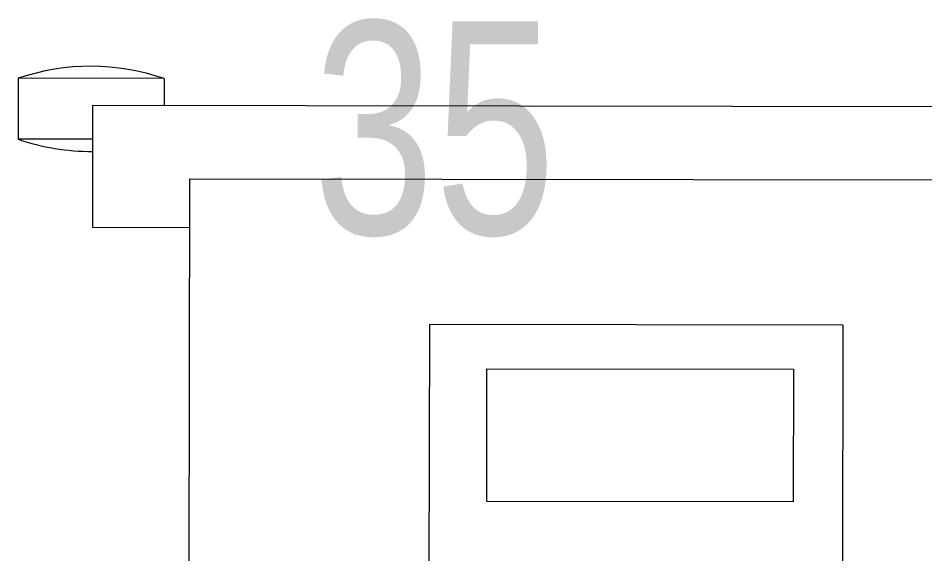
# Model space of a CAD drawing. Header units: millimetres. Extents: x -160614 to 59925, y -157025 to 0.
# Drawn here: x -34245.2 to -33872.4, y -109071.3 to -108851.2 of the extents above; entities that cross this region are included whole.
import ezdxf

# ---------------------------------------------------------------- set-up
doc = ezdxf.new("R2010")
doc.units = ezdxf.units.MM
doc.header["$LTSCALE"] = 8
for name, color, linetype, lineweight in [('72_EGR_EQP_TAG', 9, 'Continuous', 5), ('LOADING', 9, 'Continuous', 5), ('TME-MEDICAL EQUIPMENT', 9, 'Continuous', 13)]:
    doc.layers.add(name, color=color, linetype=linetype, lineweight=lineweight)
doc.styles.add('X3G_ENTITY_257CFD', font='swisscl.ttf', dxfattribs={"height": 200})

# ---------------------------------------------------------------- blocks, each defined once
blk = doc.blocks.new('workstation')
at = {"layer": 'LOADING'}
for p, q in [((2854.35, -994.87, 0), (2854.249, -1055.87, 0)), ((2827.457, -1004.855, 0), (2827.383, -1049.855, 0)), ((2844.457, -1004.883, 0), (2844.383, -1049.883, 0)), ((2829.429, -1048.04, 0), (2829.438, -1042.588, 0)), ((2829.438, -1042.588, 0), (2842.037, -1042.609, 0)), ((2842.037, -1042.609, 0), (2842.028, -1048.061, 0)), ((2842.028, -1048.061, 0), (2829.429, -1048.04, 0)), ((2827.383, -1049.855, 0), (2844.383, -1049.883, 0)), ((2858.252, -1053.877, 0), (2854.252, -1053.87, 0)), ((2858.244, -1058.877, 0), (2858.252, -1053.877, 0)), ((2854.249, -1055.87, 0), (2804.249, -1055.787, 0)), ((2858.246, -1057.488, 0), (2861.304, -1057.493, 0)), ((2861.3, -1059.993, 0), (2861.304, -1057.493, 0)), ((2800.244, -1058.781, 0), (2858.244, -1058.877, 0)), ((2855.3, -1059.983, 0), (2855.301, -1058.872, 0)), ((2855.3, -1059.983, 0), (2861.3, -1059.993, 0))]:
    blk.add_line(p, q, dxfattribs=at)
for centre, start, end in [((2858.289, -1066.238, 0), 70.9805, 90.2617), ((2858.314, -1051.238, 0), 250.9805, 288.8298)]:
    blk.add_arc(centre, 9.25, start, end, dxfattribs=at)
blk = doc.blocks.new('1stF')
at = {"layer": 'TME-MEDICAL EQUIPMENT', "color": 9, "xscale": 10, "yscale": 10, "zscale": 10, "rotation": 180}
blk.add_blockref('workstation', (-5632.12, -119475.84, 0), dxfattribs=at)
at = {"layer": '72_EGR_EQP_TAG', "color": 9, "insert": (-34073.97, -108852.5, 0.01), "char_height": 87.473, "attachment_point": 2, "style": 'X3G_ENTITY_257CFD'}
blk.add_mtext('35', dxfattribs=at)

msp = doc.modelspace()

# ---------------------------------------------------------------- block references
at = {"layer": '72_EGR_EQP_TAG'}
msp.add_blockref('1stF', (0, 0), dxfattribs=at)

doc.saveas('drawing.dxf')
